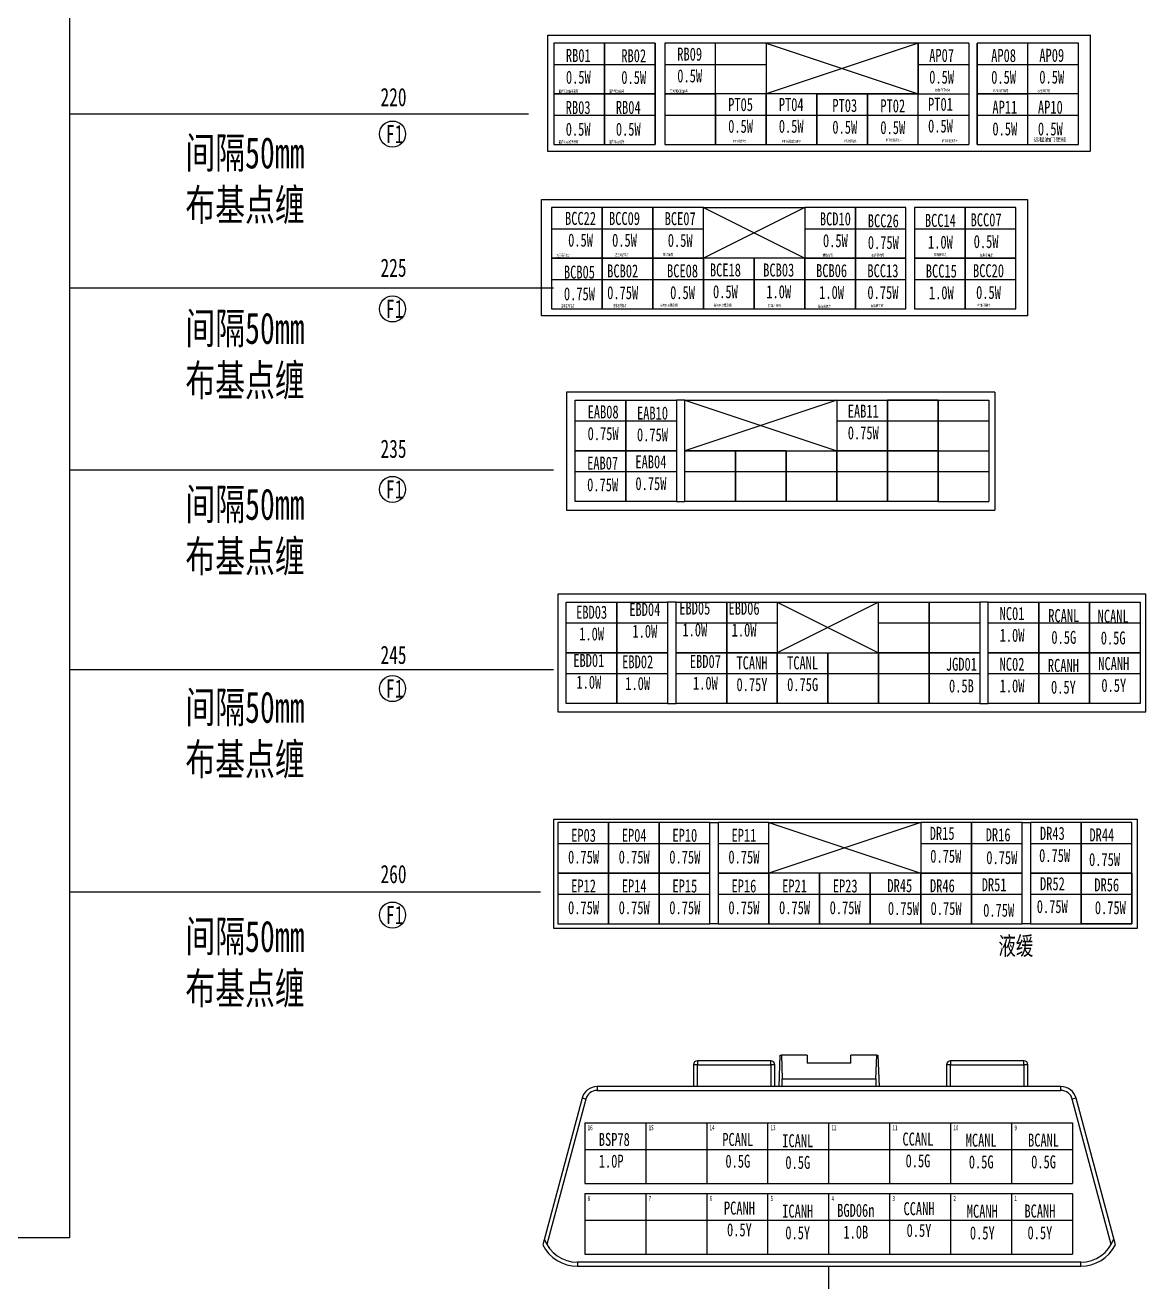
# Model space of a CAD drawing. Header units: millimetres. Extents: x 1543 to 5748, y 1576 to 2417.
# Drawn here: x 5019 to 5234.2, y 1990 to 2231.2 of the extents above; entities that cross this region are included whole.
import ezdxf

# ---------------------------------------------------------------- set-up
doc = ezdxf.new("R2010")
doc.units = ezdxf.units.MM
doc.layers.get('0').update_dxf_attribs({"lineweight": 25})
doc.layers.add('11文本层', color=255, linetype='Continuous')
for name, color, linetype, lineweight in [('1轮廓实线层', 7, 'Continuous', 50), ('_0', 7, 'Continuous', 25), ('图框层', 7, 'Continuous', 25), ('基本型', 7, 'Continuous', 18)]:
    doc.layers.add(name, color=color, linetype=linetype, lineweight=lineweight)
doc.styles.add('PC_TEXTSTYLE', font='ISOCP.SHX', dxfattribs={"width": 0.707, "bigfont": 'GBCBIG.SHX'})
doc.styles.get("Standard").update_dxf_attribs({"font": ''})
doc.styles.add('仿宋3.5', font='simfang.ttf', dxfattribs={"height": 3.5})
doc.styles.add('仿宋体', font='', dxfattribs={"width": 0.7, "height": 3.5})
doc.styles.add('仿宋体GB2312', font='', dxfattribs={"width": 0.7})
doc.styles.add('宋体', font='')
doc.styles.add('标准', font='fangsong.ttf', dxfattribs={"width": 0.7, "height": 3.5})
doc.styles.get('Standard').set_extended_font_data('SimSun')
doc.styles.get('仿宋体').set_extended_font_data('SimSun')
doc.styles.get('仿宋体GB2312').set_extended_font_data('SimSun')
doc.styles.get('宋体').set_extended_font_data('宋体')

msp = doc.modelspace()

# ---------------------------------------------------------------- linework, layer by layer
for p, q in [((5163.76, 2027.5), (5163.96, 2033.5)), ((5163.96, 2033.5), (5164.21, 2033.5)), ((5164.21, 2033.5), (5164.36, 2029)), ((5169.16, 2033.5), (5164.21, 2033.5)), ((5169.16, 2033.5), (5169.16, 2032)), ((5177.56, 2032), (5177.56, 2033.5)), ((5182.51, 2033.5), (5177.56, 2033.5)), ((5182.36, 2029), (5182.51, 2033.5)), ((5182.51, 2033.5), (5182.75, 2033.5)), ((5182.75, 2033.5), (5182.96, 2027.5)), ((5147.33, 2031.7), (5147.33, 2027.5)), ((5148.08, 2031.7), (5147.33, 2031.7)), ((5162.18, 2032.45), (5148.08, 2032.45)), ((5148.08, 2032.45), (5148.08, 2031.7)), ((5148.08, 2031.7), (5162.18, 2031.7)), ((5148.08, 2027.5), (5148.08, 2031.7)), ((5162.18, 2031.7), (5162.18, 2032.45)), ((5162.93, 2031.7), (5162.18, 2031.7)), ((5162.18, 2031.7), (5162.18, 2027.5)), ((5162.93, 2027.5), (5162.93, 2031.7)), ((5177.56, 2032), (5169.16, 2032)), ((5195.93, 2031.7), (5195.93, 2027.5)), ((5196.68, 2031.7), (5195.93, 2031.7)), ((5210.78, 2032.45), (5196.68, 2032.45)), ((5196.68, 2032.45), (5196.68, 2031.7)), ((5196.68, 2031.7), (5210.78, 2031.7)), ((5196.68, 2027.5), (5196.68, 2031.7)), ((5210.78, 2031.7), (5210.78, 2032.45)), ((5211.53, 2031.7), (5210.78, 2031.7)), ((5210.78, 2031.7), (5210.78, 2027.5)), ((5211.53, 2027.5), (5211.53, 2031.7)), ((5164.36, 2027.5), (5164.36, 2029)), ((5164.36, 2029), (5182.36, 2029)), ((5182.36, 2029), (5182.36, 2027.5)), ((5217.88, 2027.5), (5128.84, 2027.5)), ((5128.84, 2027.5), (5128.84, 2026.75)), ((5128.84, 2026.75), (5217.88, 2026.75)), ((5158.13, 2027.5), (5152.13, 2027.5)), ((5206.73, 2027.5), (5200.73, 2027.5)), ((5217.88, 2026.75), (5217.88, 2027.5)), ((5125.94, 2025.28), (5118.39, 1997.1)), ((5126.67, 2025.08), (5119.19, 1997.19)), ((5126.67, 2025.08), (5125.94, 2025.28)), ((5220.77, 2025.28), (5220.05, 2025.08)), ((5227.52, 1997.19), (5220.05, 2025.08)), ((5228.32, 1997.1), (5220.77, 2025.28)), ((5126.46, 2020.57), (5138.17, 2020.57)), ((5126.46, 2020.57), (5126.46, 2008.91)), ((5138.17, 2020.57), (5138.17, 2008.91)), ((5138.17, 2020.57), (5149.87, 2020.57)), ((5138.17, 2020.57), (5138.17, 2008.91)), ((5149.87, 2020.57), (5149.87, 2008.91)), ((5149.87, 2020.57), (5161.57, 2020.57)), ((5149.87, 2020.57), (5149.87, 2008.91)), ((5161.57, 2020.57), (5161.57, 2008.91)), ((5161.57, 2020.57), (5173.27, 2020.57)), ((5161.57, 2020.57), (5161.57, 2008.91)), ((5173.27, 2020.57), (5173.27, 2008.91)), ((5173.27, 2020.57), (5184.98, 2020.57)), ((5173.27, 2020.57), (5173.27, 2008.91)), ((5184.98, 2020.57), (5184.98, 2008.91)), ((5184.98, 2020.57), (5196.68, 2020.57)), ((5184.98, 2020.57), (5184.98, 2008.91)), ((5196.68, 2020.57), (5196.68, 2008.91)), ((5196.68, 2020.57), (5208.38, 2020.57)), ((5196.68, 2020.57), (5196.68, 2008.91)), ((5208.38, 2020.57), (5208.38, 2008.91)), ((5208.38, 2020.57), (5220.08, 2020.57)), ((5208.38, 2020.57), (5208.38, 2008.91)), ((5220.08, 2020.57), (5220.08, 2008.91)), ((5126.46, 2015.41), (5138.16, 2015.41)), ((5138.17, 2015.41), (5149.87, 2015.41)), ((5149.87, 2015.41), (5161.57, 2015.41)), ((5161.57, 2015.41), (5173.27, 2015.41)), ((5173.27, 2015.41), (5184.97, 2015.41)), ((5184.98, 2015.41), (5196.68, 2015.41)), ((5196.68, 2015.41), (5208.38, 2015.41)), ((5208.38, 2015.41), (5220.08, 2015.41)), ((5126.46, 2006.99), (5138.17, 2006.99)), ((5126.46, 2006.99), (5126.46, 1995.33)), ((5126.47, 2008.91), (5138.17, 2008.91)), ((5138.17, 2008.91), (5149.87, 2008.91)), ((5138.17, 2006.99), (5138.17, 1995.34)), ((5138.17, 2006.99), (5149.87, 2006.99)), ((5138.17, 2006.99), (5138.17, 1995.33)), ((5149.87, 2008.91), (5161.57, 2008.91)), ((5149.87, 2006.99), (5149.87, 1995.34)), ((5149.87, 2006.99), (5161.57, 2006.99)), ((5149.87, 2006.99), (5149.87, 1995.33)), ((5161.57, 2008.91), (5173.27, 2008.91)), ((5161.57, 2006.99), (5161.57, 1995.34)), ((5161.57, 2006.99), (5173.27, 2006.99)), ((5161.57, 2006.99), (5161.57, 1995.33)), ((5173.27, 2006.99), (5173.27, 1995.34)), ((5173.27, 2006.99), (5184.98, 2006.99)), ((5173.27, 2006.99), (5173.27, 1995.33)), ((5173.28, 2008.91), (5184.98, 2008.91)), ((5184.98, 2008.91), (5196.68, 2008.91)), ((5184.98, 2006.99), (5184.98, 1995.34)), ((5184.98, 2006.99), (5196.68, 2006.99)), ((5184.98, 2006.99), (5184.98, 1995.33)), ((5196.68, 2008.91), (5208.38, 2008.91)), ((5196.68, 2006.99), (5196.68, 1995.34)), ((5196.68, 2006.99), (5208.38, 2006.99)), ((5196.68, 2006.99), (5196.68, 1995.33)), ((5208.38, 2008.91), (5220.08, 2008.91)), ((5208.38, 2006.99), (5208.38, 1995.34)), ((5208.38, 2006.99), (5220.08, 2006.99)), ((5208.38, 2006.99), (5208.38, 1995.33)), ((5220.08, 2006.99), (5220.08, 1995.34)), ((5126.46, 2001.84), (5138.16, 2001.84)), ((5138.17, 2001.84), (5149.87, 2001.84)), ((5149.87, 2001.84), (5161.57, 2001.84)), ((5161.57, 2001.84), (5173.27, 2001.84)), ((5173.27, 2001.84), (5184.97, 2001.84)), ((5184.98, 2001.84), (5196.68, 2001.84)), ((5196.68, 2001.84), (5208.38, 2001.84)), ((5208.38, 2001.84), (5220.08, 2001.84)), ((5126.47, 1995.34), (5138.17, 1995.34)), ((5138.17, 1995.34), (5149.87, 1995.34)), ((5149.87, 1995.34), (5161.57, 1995.34)), ((5161.57, 1995.34), (5173.27, 1995.34)), ((5173.28, 1995.34), (5184.98, 1995.34)), ((5184.98, 1995.34), (5196.68, 1995.34)), ((5196.68, 1995.34), (5208.38, 1995.34)), ((5208.38, 1995.34), (5220.08, 1995.34)), ((5221.66, 1993.78), (5125.06, 1993.78)), ((5125.06, 1993.78), (5125.06, 1993.03)), ((5125.06, 1993.03), (5221.66, 1993.03)), ((5221.66, 1993.03), (5221.66, 1993.78))]:
    msp.add_line(p, q)
for centre, radius, start, end in [((5148.08, 2031.7), 0.75, 90, 180), ((5162.18, 2031.7), 0.75, 0, 90), ((5196.68, 2031.7), 0.75, 90, 180), ((5210.78, 2031.7), 0.75, 0, 90), ((5128.84, 2024.5), 3, 90, 165), ((5128.84, 2024.5), 2.25, 90, 165), ((5217.88, 2024.5), 3, 15, 90), ((5217.88, 2024.5), 2.25, 15, 90), ((5125.06, 2000.53), 7.5, 207.2526, 270), ((5125.06, 2000.53), 6.75, 199.6712, 270), ((5221.66, 2000.53), 6.75, 270, 340.3288), ((5221.66, 2000.53), 7.5, 270, 332.7474)]:
    msp.add_arc(centre, radius, start, end)
at = {"layer": '1轮廓实线层', "lineweight": -3}
for p, q in [((5027.59, 2384.69), (5027.59, 2064.9)), ((5161.31, 2227.72), (5190.47, 2218)), ((5190.47, 2227.72), (5161.31, 2218)), ((5200.19, 2227.72), (5200.19, 2208.28)), ((5205.21, 2160.77), (5205.21, 2138.15)), ((5194.29, 2149.52), (5204.01, 2149.52)), ((5194.29, 2139.8), (5204.01, 2139.8)), ((5027.59, 2064.9), (5027.59, 1998.46)), ((5027.59, 1998.46), (4715.31, 1998.46)), ((5173.27, 1993.03), (5173.27, 1944.17))]:
    msp.add_line(p, q, dxfattribs=at)
at = {"layer": '1轮廓实线层', "color": 0, "lineweight": -3}
msp.add_line((5141.87, 2227.72), (5141.87, 2208.28), dxfattribs=at)
at = {"layer": '1轮廓实线层', "lineweight": -2}
for p, q in [((5027.59, 2214.2), (5115.64, 2214.2)), ((5027.59, 2180.78), (5120.45, 2180.78)), ((5027.59, 2145.89), (5120.45, 2145.89)), ((5027.59, 2107.54), (5120.45, 2107.54)), ((5027.59, 2064.9), (5117.99, 2064.9))]:
    msp.add_line(p, q, dxfattribs=at)
at = {"layer": '1轮廓实线层', "color": 3, "lineweight": -2}
msp.add_lwpolyline([(5153.71, 2110.76), (5173.15, 2110.76), (5173.15, 2101.04), (5153.71, 2101.04)], close=True, dxfattribs=at)
at = {"layer": '_0', "color": 1}
for centre in [(5089.57, 2210.3), (5089.57, 2176.74), (5089.57, 2142.11), (5089.57, 2103.87), (5089.57, 2060.42)]:
    msp.add_circle(centre, 2.5, dxfattribs=at)
at = {"layer": '基本型', "linetype": 'ByBlock', "lineweight": -3}
for p, q in [((5119.37, 2229.25), (5223.58, 2229.25)), ((5119.37, 2206.96), (5119.37, 2229.25)), ((5223.51, 2229.25), (5223.51, 2206.96)), ((5130.24, 2227.72), (5120.52, 2227.72)), ((5120.52, 2227.72), (5120.52, 2218)), ((5130.24, 2218), (5130.24, 2227.72)), ((5139.96, 2227.72), (5130.24, 2227.72)), ((5130.24, 2227.72), (5130.24, 2218)), ((5139.96, 2227.72), (5139.96, 2208.28)), ((5139.96, 2227.72), (5139.96, 2218)), ((5139.96, 2218), (5139.96, 2227.72)), ((5151.59, 2227.72), (5141.87, 2227.72)), ((5151.59, 2218), (5151.59, 2227.72)), ((5161.31, 2227.72), (5151.59, 2227.72)), ((5190.47, 2227.72), (5161.31, 2227.72)), ((5161.31, 2227.72), (5161.31, 2218)), ((5200.19, 2227.72), (5190.47, 2227.72)), ((5190.47, 2227.72), (5190.47, 2218)), ((5190.47, 2218), (5190.47, 2227.72)), ((5211.53, 2227.72), (5201.81, 2227.72)), ((5201.81, 2227.72), (5201.81, 2218)), ((5201.81, 2218), (5201.81, 2227.72)), ((5221.25, 2227.72), (5211.53, 2227.72)), ((5211.53, 2218), (5211.53, 2227.72)), ((5221.25, 2218), (5221.25, 2227.72)), ((5120.52, 2223.67), (5130.24, 2223.67)), ((5130.24, 2223.67), (5139.96, 2223.67)), ((5139.96, 2218), (5139.96, 2223.67)), ((5141.87, 2223.67), (5151.59, 2223.67)), ((5151.59, 2223.67), (5161.31, 2223.67)), ((5190.47, 2223.67), (5200.19, 2223.67)), ((5201.81, 2223.67), (5211.53, 2223.67)), ((5211.53, 2223.67), (5221.25, 2223.67)), ((5130.24, 2218), (5120.52, 2218)), ((5120.52, 2218), (5120.52, 2208.28)), ((5120.52, 2218), (5130.24, 2218)), ((5130.24, 2208.28), (5130.24, 2218)), ((5139.96, 2218), (5130.24, 2218)), ((5130.24, 2218), (5130.24, 2208.28)), ((5130.24, 2218), (5139.96, 2218)), ((5139.96, 2218), (5139.96, 2208.28)), ((5139.96, 2208.28), (5139.96, 2218)), ((5151.59, 2218), (5141.87, 2218)), ((5141.87, 2218), (5151.59, 2218)), ((5161.31, 2218), (5151.59, 2218)), ((5151.59, 2218), (5151.59, 2208.28)), ((5151.59, 2208.28), (5151.59, 2218)), ((5161.31, 2208.28), (5161.31, 2218)), ((5171.03, 2218), (5161.31, 2218)), ((5161.31, 2218), (5161.31, 2208.28)), ((5180.75, 2218), (5171.03, 2218)), ((5171.03, 2218), (5171.03, 2208.28)), ((5171.03, 2218), (5180.75, 2218)), ((5171.03, 2208.28), (5171.03, 2218)), ((5190.47, 2218), (5180.75, 2218)), ((5180.75, 2218), (5180.75, 2208.28)), ((5180.75, 2218), (5190.47, 2218)), ((5180.75, 2208.28), (5180.75, 2218)), ((5190.47, 2218), (5200.19, 2218)), ((5190.47, 2208.28), (5190.47, 2218)), ((5201.81, 2218), (5211.53, 2218)), ((5211.53, 2218), (5201.81, 2218)), ((5201.81, 2218), (5201.81, 2208.28)), ((5201.81, 2208.28), (5201.81, 2218)), ((5211.53, 2208.28), (5211.53, 2218)), ((5221.25, 2218), (5211.53, 2218)), ((5221.25, 2208.28), (5221.25, 2218)), ((5120.52, 2213.95), (5130.24, 2213.95)), ((5130.24, 2213.95), (5139.96, 2213.95)), ((5141.87, 2213.95), (5151.59, 2213.95)), ((5151.59, 2213.95), (5161.31, 2213.95)), ((5161.31, 2208.28), (5161.31, 2213.95)), ((5161.31, 2213.95), (5171.03, 2213.95)), ((5171.03, 2213.95), (5180.75, 2213.95)), ((5180.75, 2213.95), (5190.47, 2213.95)), ((5180.75, 2208.28), (5180.75, 2213.95)), ((5190.47, 2213.95), (5200.19, 2213.95)), ((5201.81, 2213.95), (5211.53, 2213.95)), ((5201.81, 2208.28), (5201.81, 2213.95)), ((5211.53, 2213.95), (5221.25, 2213.95)), ((5223.44, 2206.96), (5119.37, 2206.96)), ((5120.52, 2208.28), (5130.24, 2208.28)), ((5130.24, 2208.28), (5139.96, 2208.28)), ((5141.87, 2208.28), (5151.59, 2208.28)), ((5151.59, 2208.28), (5161.31, 2208.28)), ((5161.31, 2208.28), (5171.03, 2208.28)), ((5171.03, 2208.28), (5180.75, 2208.28)), ((5180.75, 2208.28), (5190.47, 2208.28)), ((5190.47, 2208.28), (5200.19, 2208.28)), ((5201.81, 2208.28), (5211.53, 2208.28)), ((5211.53, 2208.28), (5221.25, 2208.28)), ((5118.16, 2197.71), (5211.44, 2197.71)), ((5118.16, 2175.42), (5118.16, 2197.71)), ((5211.44, 2197.71), (5211.44, 2175.42)), ((5129.81, 2196.18), (5120.09, 2196.18)), ((5120.09, 2196.18), (5120.09, 2186.46)), ((5139.53, 2196.18), (5129.81, 2196.18)), ((5129.81, 2196.18), (5129.81, 2186.46)), ((5129.81, 2186.46), (5129.81, 2196.18)), ((5139.53, 2196.18), (5139.53, 2176.74)), ((5139.53, 2186.46), (5139.53, 2196.18)), ((5149.25, 2196.18), (5139.53, 2196.18)), ((5139.53, 2196.18), (5139.53, 2186.46)), ((5149.25, 2196.18), (5168.69, 2196.18)), ((5168.69, 2196.18), (5149.25, 2186.46)), ((5149.25, 2196.18), (5168.69, 2186.46)), ((5149.25, 2186.46), (5149.25, 2196.18)), ((5178.41, 2196.18), (5168.69, 2196.18)), ((5168.69, 2196.18), (5168.69, 2186.46)), ((5188.13, 2196.18), (5178.41, 2196.18)), ((5178.41, 2196.18), (5178.41, 2186.46)), ((5178.41, 2186.46), (5178.41, 2196.18)), ((5188.13, 2186.46), (5188.13, 2196.18)), ((5199.47, 2196.18), (5189.75, 2196.18)), ((5189.75, 2196.18), (5189.75, 2186.46)), ((5209.19, 2196.18), (5199.47, 2196.18)), ((5199.47, 2196.18), (5199.47, 2186.46)), ((5199.47, 2186.46), (5199.47, 2196.18)), ((5209.19, 2186.46), (5209.19, 2196.18)), ((5120.09, 2192.13), (5129.81, 2192.13)), ((5129.81, 2192.13), (5139.53, 2192.13)), ((5139.53, 2192.13), (5149.25, 2192.13)), ((5139.53, 2186.46), (5139.53, 2192.13)), ((5168.69, 2192.13), (5178.41, 2192.13)), ((5178.41, 2192.13), (5188.13, 2192.13)), ((5189.75, 2192.13), (5199.47, 2192.13)), ((5199.47, 2192.13), (5209.19, 2192.13)), ((5199.47, 2186.46), (5199.47, 2192.13)), ((5129.81, 2186.46), (5120.09, 2186.46)), ((5120.09, 2186.46), (5120.09, 2176.74)), ((5120.09, 2186.46), (5129.81, 2186.46)), ((5129.81, 2186.46), (5139.53, 2186.46)), ((5139.53, 2186.46), (5129.81, 2186.46)), ((5129.81, 2186.46), (5129.81, 2176.74)), ((5129.81, 2176.74), (5129.81, 2186.46)), ((5139.53, 2176.74), (5139.53, 2186.46)), ((5139.53, 2186.46), (5149.25, 2186.46)), ((5149.25, 2186.46), (5139.53, 2186.46)), ((5139.53, 2186.46), (5139.53, 2176.74)), ((5158.97, 2186.46), (5149.25, 2186.46)), ((5149.25, 2186.46), (5149.25, 2176.74)), ((5149.25, 2176.74), (5149.25, 2186.46)), ((5158.97, 2176.74), (5158.97, 2186.46)), ((5168.69, 2186.46), (5158.97, 2186.46)), ((5158.97, 2186.46), (5158.97, 2176.74)), ((5168.69, 2186.46), (5178.41, 2186.46)), ((5178.41, 2186.46), (5168.69, 2186.46)), ((5168.69, 2186.46), (5168.69, 2176.74)), ((5168.69, 2176.74), (5168.69, 2186.46)), ((5178.41, 2186.46), (5188.13, 2186.46)), ((5188.13, 2186.46), (5178.41, 2186.46)), ((5178.41, 2186.46), (5178.41, 2176.74)), ((5178.41, 2176.74), (5178.41, 2186.46)), ((5188.13, 2176.74), (5188.13, 2186.46)), ((5189.75, 2186.46), (5199.47, 2186.46)), ((5199.47, 2186.46), (5189.75, 2186.46)), ((5189.75, 2186.46), (5189.75, 2176.74)), ((5199.47, 2186.46), (5209.19, 2186.46)), ((5209.19, 2186.46), (5199.47, 2186.46)), ((5199.47, 2186.46), (5199.47, 2176.74)), ((5199.47, 2176.74), (5199.47, 2186.46)), ((5209.19, 2176.74), (5209.19, 2186.46)), ((5120.09, 2182.41), (5129.81, 2182.41)), ((5129.81, 2182.41), (5139.53, 2182.41)), ((5139.53, 2182.41), (5149.25, 2182.41)), ((5149.25, 2182.41), (5158.97, 2182.41)), ((5158.97, 2176.74), (5158.97, 2182.41)), ((5158.97, 2182.41), (5168.69, 2182.41)), ((5168.69, 2182.41), (5178.41, 2182.41)), ((5178.41, 2176.74), (5178.41, 2182.41)), ((5178.41, 2182.41), (5188.13, 2182.41)), ((5189.75, 2182.41), (5199.47, 2182.41)), ((5199.47, 2182.41), (5209.19, 2182.41)), ((5199.47, 2176.74), (5199.47, 2182.41)), ((5120.09, 2176.74), (5129.81, 2176.74)), ((5129.81, 2176.74), (5139.53, 2176.74)), ((5139.53, 2176.74), (5149.25, 2176.74)), ((5149.25, 2176.74), (5158.97, 2176.74)), ((5158.97, 2176.74), (5168.69, 2176.74)), ((5168.69, 2176.74), (5178.41, 2176.74)), ((5178.41, 2176.74), (5188.13, 2176.74)), ((5189.75, 2176.74), (5199.47, 2176.74)), ((5199.47, 2176.74), (5209.19, 2176.74)), ((5211.44, 2175.42), (5118.16, 2175.42)), ((5205.21, 2160.77), (5122.98, 2160.77)), ((5122.98, 2160.77), (5122.98, 2138.15)), ((5124.63, 2149.52), (5124.63, 2159.24)), ((5124.63, 2159.24), (5134.35, 2159.24)), ((5134.35, 2149.52), (5134.35, 2159.24)), ((5134.35, 2159.24), (5144.07, 2159.24)), ((5134.35, 2159.24), (5134.35, 2149.52)), ((5145.69, 2159.24), (5144.07, 2159.24)), ((5144.07, 2159.24), (5144.07, 2139.8)), ((5144.07, 2159.24), (5144.07, 2149.52)), ((5174.85, 2159.24), (5145.69, 2149.52)), ((5145.69, 2159.24), (5174.85, 2149.52)), ((5145.69, 2149.52), (5145.69, 2159.24)), ((5145.69, 2159.24), (5155.41, 2159.24)), ((5155.41, 2159.24), (5174.85, 2159.24)), ((5174.85, 2159.24), (5174.85, 2149.52)), ((5174.85, 2159.24), (5184.57, 2159.24)), ((5184.57, 2159.24), (5184.57, 2149.52)), ((5194.29, 2159.24), (5184.57, 2159.24)), ((5184.57, 2149.52), (5184.57, 2159.24)), ((5184.57, 2159.24), (5194.29, 2159.24)), ((5194.29, 2149.52), (5194.29, 2159.24)), ((5194.29, 2159.24), (5194.29, 2149.52)), ((5194.29, 2159.24), (5204.01, 2159.24)), ((5204.01, 2159.24), (5204.01, 2149.52)), ((5134.35, 2155.19), (5124.63, 2155.19)), ((5144.07, 2155.19), (5134.35, 2155.19)), ((5184.57, 2155.19), (5174.85, 2155.19)), ((5194.29, 2155.19), (5184.57, 2155.19)), ((5204.01, 2155.19), (5194.29, 2155.19)), ((5134.35, 2149.52), (5124.63, 2149.52)), ((5124.63, 2139.8), (5124.63, 2149.52)), ((5124.63, 2149.52), (5134.35, 2149.52)), ((5144.07, 2149.52), (5134.35, 2149.52)), ((5134.35, 2139.8), (5134.35, 2149.52)), ((5134.35, 2149.52), (5144.07, 2149.52)), ((5134.35, 2149.52), (5134.35, 2139.8)), ((5144.07, 2149.52), (5144.07, 2139.8)), ((5155.41, 2149.52), (5145.69, 2149.52)), ((5145.69, 2139.8), (5145.69, 2149.52)), ((5145.69, 2149.52), (5155.41, 2149.52)), ((5165.13, 2149.52), (5155.41, 2149.52)), ((5155.41, 2139.8), (5155.41, 2149.52)), ((5155.41, 2149.52), (5165.13, 2149.52)), ((5155.41, 2149.52), (5155.41, 2139.8)), ((5165.13, 2139.8), (5165.13, 2149.52)), ((5165.13, 2149.52), (5174.85, 2149.52)), ((5165.13, 2149.52), (5165.13, 2139.8)), ((5174.85, 2149.52), (5174.85, 2139.8)), ((5174.85, 2139.8), (5174.85, 2149.52)), ((5174.85, 2149.52), (5184.57, 2149.52)), ((5184.57, 2149.52), (5174.85, 2149.52)), ((5184.57, 2149.52), (5184.57, 2139.8)), ((5194.29, 2149.52), (5184.57, 2149.52)), ((5184.57, 2139.8), (5184.57, 2149.52)), ((5184.57, 2149.52), (5194.29, 2149.52)), ((5194.29, 2149.52), (5184.57, 2149.52)), ((5194.29, 2139.8), (5194.29, 2149.52)), ((5194.29, 2149.52), (5194.29, 2139.8)), ((5194.29, 2149.52), (5204.01, 2149.52)), ((5204.01, 2149.52), (5204.01, 2139.8)), ((5134.35, 2145.47), (5124.63, 2145.47)), ((5144.07, 2145.47), (5134.35, 2145.47)), ((5155.41, 2145.47), (5145.69, 2145.47)), ((5165.13, 2145.47), (5155.41, 2145.47)), ((5174.85, 2145.47), (5165.13, 2145.47)), ((5184.57, 2145.47), (5174.85, 2145.47)), ((5194.29, 2145.47), (5184.57, 2145.47)), ((5204.01, 2145.47), (5194.29, 2145.47)), ((5134.35, 2139.8), (5124.63, 2139.8)), ((5144.07, 2139.8), (5134.35, 2139.8)), ((5144.07, 2139.8), (5145.69, 2139.8)), ((5155.41, 2139.8), (5145.69, 2139.8)), ((5165.13, 2139.8), (5155.41, 2139.8)), ((5174.85, 2139.8), (5165.13, 2139.8)), ((5184.57, 2139.8), (5174.85, 2139.8)), ((5194.29, 2139.8), (5184.57, 2139.8)), ((5122.98, 2138.15), (5205.21, 2138.15))]:
    msp.add_line(p, q, dxfattribs=at)
at = {"layer": '基本型', "color": 0, "linetype": 'ByBlock', "lineweight": -3}
for p, q in [((5234.17, 2122.02), (5121.27, 2122.02)), ((5121.27, 2122.02), (5121.27, 2099.4)), ((5122.93, 2110.76), (5122.93, 2120.48)), ((5122.93, 2120.48), (5132.65, 2120.48)), ((5132.65, 2110.76), (5132.65, 2120.48)), ((5132.65, 2120.48), (5142.37, 2120.48)), ((5132.65, 2120.48), (5132.65, 2110.76)), ((5143.99, 2120.48), (5142.37, 2120.48)), ((5142.37, 2120.48), (5142.37, 2101.04)), ((5142.37, 2120.48), (5142.37, 2110.76)), ((5143.99, 2110.76), (5143.99, 2120.48)), ((5143.99, 2120.48), (5153.71, 2120.48)), ((5153.71, 2110.76), (5153.71, 2120.48)), ((5153.71, 2120.48), (5163.43, 2120.48)), ((5153.71, 2120.48), (5153.71, 2110.76)), ((5163.43, 2120.48), (5182.87, 2120.48)), ((5182.87, 2120.48), (5163.43, 2110.76)), ((5163.43, 2120.48), (5182.87, 2110.76)), ((5163.43, 2120.48), (5163.43, 2110.76)), ((5182.87, 2110.76), (5182.87, 2120.48)), ((5182.87, 2120.48), (5192.59, 2120.48)), ((5192.59, 2110.76), (5192.59, 2120.48)), ((5192.59, 2120.48), (5202.31, 2120.48)), ((5192.59, 2120.48), (5192.59, 2110.76)), ((5203.93, 2120.48), (5202.31, 2120.48)), ((5202.31, 2120.48), (5202.31, 2101.04)), ((5202.31, 2120.48), (5202.31, 2110.76)), ((5203.93, 2110.76), (5203.93, 2120.48)), ((5203.93, 2120.48), (5213.65, 2120.48)), ((5213.65, 2110.76), (5213.65, 2120.48)), ((5213.65, 2120.48), (5223.37, 2120.48)), ((5213.65, 2120.48), (5213.65, 2110.76)), ((5223.37, 2110.76), (5223.37, 2120.48)), ((5223.37, 2120.48), (5233.09, 2120.48)), ((5223.37, 2120.48), (5223.37, 2110.76)), ((5233.09, 2120.48), (5233.09, 2110.76)), ((5234.17, 2099.4), (5234.17, 2122.02)), ((5132.65, 2116.43), (5122.93, 2116.43)), ((5142.37, 2116.43), (5132.65, 2116.43)), ((5153.71, 2116.43), (5143.99, 2116.43)), ((5163.43, 2116.43), (5153.71, 2116.43)), ((5192.59, 2116.43), (5182.87, 2116.43)), ((5202.31, 2116.43), (5192.59, 2116.43)), ((5213.65, 2116.43), (5203.93, 2116.43)), ((5223.37, 2116.43), (5213.65, 2116.43)), ((5233.09, 2116.43), (5223.37, 2116.43)), ((5132.65, 2110.76), (5122.93, 2110.76)), ((5122.93, 2101.04), (5122.93, 2110.76)), ((5122.93, 2110.76), (5132.65, 2110.76)), ((5142.37, 2110.76), (5132.65, 2110.76)), ((5132.65, 2101.04), (5132.65, 2110.76)), ((5132.65, 2110.76), (5142.37, 2110.76)), ((5132.65, 2110.76), (5132.65, 2101.04)), ((5142.37, 2110.76), (5142.37, 2101.04)), ((5153.71, 2110.76), (5143.99, 2110.76)), ((5143.99, 2101.04), (5143.99, 2110.76)), ((5143.99, 2110.76), (5153.71, 2110.76)), ((5163.43, 2110.76), (5153.71, 2110.76)), ((5153.71, 2101.04), (5153.71, 2110.76)), ((5153.71, 2110.76), (5163.43, 2110.76)), ((5153.71, 2110.76), (5153.71, 2101.04)), ((5163.43, 2101.04), (5163.43, 2110.76)), ((5163.43, 2110.76), (5173.15, 2110.76)), ((5163.43, 2110.76), (5163.43, 2101.04)), ((5173.15, 2110.76), (5173.15, 2101.04)), ((5173.15, 2101.04), (5173.15, 2110.76)), ((5173.15, 2110.76), (5182.87, 2110.76)), ((5182.87, 2110.76), (5182.87, 2101.04)), ((5192.59, 2110.76), (5182.87, 2110.76)), ((5182.87, 2101.04), (5182.87, 2110.76)), ((5182.87, 2110.76), (5192.59, 2110.76)), ((5202.31, 2110.76), (5192.59, 2110.76)), ((5192.59, 2101.04), (5192.59, 2110.76)), ((5192.59, 2110.76), (5202.31, 2110.76)), ((5192.59, 2110.76), (5192.59, 2101.04)), ((5202.31, 2110.76), (5202.31, 2101.04)), ((5213.65, 2110.76), (5203.93, 2110.76)), ((5203.93, 2101.04), (5203.93, 2110.76)), ((5203.93, 2110.76), (5213.65, 2110.76)), ((5223.37, 2110.76), (5213.65, 2110.76)), ((5213.65, 2101.04), (5213.65, 2110.76)), ((5213.65, 2110.76), (5223.37, 2110.76)), ((5213.65, 2110.76), (5213.65, 2101.04)), ((5233.09, 2110.76), (5223.37, 2110.76)), ((5223.37, 2101.04), (5223.37, 2110.76)), ((5223.37, 2110.76), (5233.09, 2110.76)), ((5223.37, 2110.76), (5223.37, 2101.04)), ((5233.09, 2110.76), (5233.09, 2101.04)), ((5132.65, 2106.71), (5122.93, 2106.71)), ((5142.37, 2106.71), (5132.65, 2106.71)), ((5153.71, 2106.71), (5143.99, 2106.71)), ((5163.43, 2106.71), (5153.71, 2106.71)), ((5173.15, 2106.71), (5163.43, 2106.71)), ((5182.87, 2106.71), (5173.15, 2106.71)), ((5192.59, 2106.71), (5182.87, 2106.71)), ((5202.31, 2106.71), (5192.59, 2106.71)), ((5213.65, 2106.71), (5203.93, 2106.71)), ((5223.37, 2106.71), (5213.65, 2106.71)), ((5233.09, 2106.71), (5223.37, 2106.71)), ((5132.65, 2101.04), (5122.93, 2101.04)), ((5142.37, 2101.04), (5132.65, 2101.04)), ((5142.37, 2101.04), (5143.99, 2101.04)), ((5153.71, 2101.04), (5143.99, 2101.04)), ((5163.43, 2101.04), (5153.71, 2101.04)), ((5173.15, 2101.04), (5163.43, 2101.04)), ((5182.87, 2101.04), (5173.15, 2101.04)), ((5192.59, 2101.04), (5182.87, 2101.04)), ((5202.31, 2101.04), (5192.59, 2101.04)), ((5202.31, 2101.04), (5203.93, 2101.04)), ((5213.65, 2101.04), (5203.93, 2101.04)), ((5223.37, 2101.04), (5213.65, 2101.04)), ((5233.09, 2101.04), (5223.37, 2101.04)), ((5121.27, 2099.4), (5234.17, 2099.4))]:
    msp.add_line(p, q, dxfattribs=at)
at = {"layer": '基本型', "lineweight": -3}
for p, q in [((5120.52, 2078.81), (5232.53, 2078.81)), ((5120.52, 2057.86), (5120.52, 2078.81)), ((5131.02, 2078.17), (5121.3, 2078.17)), ((5121.3, 2078.17), (5121.3, 2068.45)), ((5140.74, 2078.17), (5131.02, 2078.17)), ((5131.02, 2078.17), (5131.02, 2068.45)), ((5131.02, 2068.45), (5131.02, 2078.17)), ((5140.74, 2068.45), (5140.74, 2078.17)), ((5150.46, 2078.17), (5140.74, 2078.17)), ((5140.74, 2078.17), (5140.74, 2068.45)), ((5150.46, 2078.17), (5152.08, 2078.17)), ((5150.46, 2068.45), (5150.46, 2078.17)), ((5161.8, 2078.17), (5152.08, 2078.17)), ((5152.08, 2078.17), (5152.08, 2068.45)), ((5152.08, 2078.17), (5152.08, 2058.73)), ((5190.96, 2078.17), (5161.8, 2068.45)), ((5161.8, 2078.17), (5190.96, 2068.45)), ((5161.8, 2078.17), (5190.96, 2078.17)), ((5161.8, 2068.45), (5161.8, 2078.17)), ((5200.68, 2078.17), (5190.96, 2078.17)), ((5190.96, 2078.17), (5190.96, 2068.45)), ((5210.4, 2078.17), (5200.68, 2078.17)), ((5200.68, 2078.17), (5200.68, 2068.45)), ((5200.68, 2068.45), (5200.68, 2078.17)), ((5210.4, 2068.45), (5210.4, 2078.17)), ((5210.4, 2078.17), (5212.02, 2078.17)), ((5212.02, 2078.17), (5212.02, 2058.73)), ((5221.74, 2078.17), (5212.02, 2078.17)), ((5212.02, 2078.17), (5212.02, 2068.45)), ((5231.46, 2078.17), (5221.74, 2078.17)), ((5221.74, 2078.17), (5221.74, 2068.45)), ((5221.74, 2068.45), (5221.74, 2078.17)), ((5231.46, 2068.45), (5231.46, 2078.17)), ((5232.53, 2078.81), (5232.53, 2057.86)), ((5121.3, 2074.12), (5131.02, 2074.12)), ((5131.02, 2074.12), (5140.74, 2074.12)), ((5140.74, 2074.12), (5150.46, 2074.12)), ((5140.74, 2068.45), (5140.74, 2074.12)), ((5150.46, 2068.45), (5150.46, 2074.12)), ((5152.08, 2074.12), (5161.8, 2074.12)), ((5190.96, 2074.12), (5200.68, 2074.12)), ((5200.68, 2074.12), (5210.4, 2074.12)), ((5210.4, 2068.45), (5210.4, 2074.12)), ((5212.02, 2074.12), (5221.74, 2074.12)), ((5221.74, 2074.12), (5231.46, 2074.12)), ((5131.02, 2068.45), (5121.3, 2068.45)), ((5121.3, 2068.45), (5121.3, 2058.73)), ((5121.3, 2068.45), (5131.02, 2068.45)), ((5140.74, 2068.45), (5131.02, 2068.45)), ((5131.02, 2068.45), (5131.02, 2058.73)), ((5131.02, 2068.45), (5140.74, 2068.45)), ((5131.02, 2058.73), (5131.02, 2068.45)), ((5140.74, 2058.73), (5140.74, 2068.45)), ((5150.46, 2068.45), (5140.74, 2068.45)), ((5140.74, 2068.45), (5140.74, 2058.73)), ((5140.74, 2068.45), (5150.46, 2068.45)), ((5150.46, 2058.73), (5150.46, 2068.45)), ((5161.8, 2068.45), (5152.08, 2068.45)), ((5152.08, 2068.45), (5152.08, 2058.73)), ((5152.08, 2068.45), (5161.8, 2068.45)), ((5161.8, 2058.73), (5161.8, 2068.45)), ((5171.52, 2068.45), (5161.8, 2068.45)), ((5161.8, 2068.45), (5161.8, 2058.73)), ((5181.24, 2068.45), (5171.52, 2068.45)), ((5171.52, 2068.45), (5171.52, 2058.73)), ((5171.52, 2058.73), (5171.52, 2068.45)), ((5181.24, 2058.73), (5181.24, 2068.45)), ((5190.96, 2068.45), (5181.24, 2068.45)), ((5181.24, 2068.45), (5181.24, 2058.73)), ((5190.96, 2058.73), (5190.96, 2068.45)), ((5200.68, 2068.45), (5190.96, 2068.45)), ((5190.96, 2068.45), (5190.96, 2058.73)), ((5190.96, 2068.45), (5200.68, 2068.45)), ((5210.4, 2068.45), (5200.68, 2068.45)), ((5200.68, 2068.45), (5200.68, 2058.73)), ((5200.68, 2068.45), (5210.4, 2068.45)), ((5200.68, 2058.73), (5200.68, 2068.45)), ((5210.4, 2058.73), (5210.4, 2068.45)), ((5221.74, 2068.45), (5212.02, 2068.45)), ((5212.02, 2068.45), (5212.02, 2058.73)), ((5212.02, 2068.45), (5221.74, 2068.45)), ((5231.46, 2068.45), (5221.74, 2068.45)), ((5221.74, 2068.45), (5221.74, 2058.73)), ((5221.74, 2068.45), (5231.46, 2068.45)), ((5221.74, 2058.73), (5221.74, 2068.45)), ((5221.74, 2058.73), (5221.74, 2068.45)), ((5221.74, 2068.45), (5231.46, 2068.45)), ((5231.46, 2058.73), (5231.46, 2068.45)), ((5231.46, 2068.45), (5231.46, 2058.73)), ((5121.3, 2064.4), (5131.02, 2064.4)), ((5131.02, 2064.4), (5140.74, 2064.4)), ((5140.74, 2064.4), (5150.46, 2064.4)), ((5152.08, 2064.4), (5161.8, 2064.4)), ((5161.8, 2064.4), (5171.52, 2064.4)), ((5171.52, 2064.4), (5181.24, 2064.4)), ((5181.24, 2064.4), (5190.96, 2064.4)), ((5190.96, 2064.4), (5200.68, 2064.4)), ((5200.68, 2064.4), (5210.4, 2064.4)), ((5212.02, 2064.4), (5221.74, 2064.4)), ((5221.74, 2064.4), (5231.46, 2064.4)), ((5232.53, 2057.86), (5120.52, 2057.86)), ((5121.3, 2058.73), (5131.02, 2058.73)), ((5131.02, 2058.73), (5140.74, 2058.73)), ((5140.74, 2058.73), (5150.46, 2058.73)), ((5152.08, 2058.73), (5150.46, 2058.73)), ((5152.08, 2058.73), (5161.8, 2058.73)), ((5161.8, 2058.73), (5171.52, 2058.73)), ((5171.52, 2058.73), (5181.24, 2058.73)), ((5181.24, 2058.73), (5190.96, 2058.73)), ((5190.96, 2058.73), (5200.68, 2058.73)), ((5200.68, 2058.73), (5210.4, 2058.73)), ((5212.02, 2058.73), (5210.4, 2058.73)), ((5212.02, 2058.73), (5221.74, 2058.73)), ((5221.74, 2058.73), (5231.46, 2058.73)), ((5231.46, 2058.73), (5221.74, 2058.73))]:
    msp.add_line(p, q, dxfattribs=at)

# ---------------------------------------------------------------- texts
at = {"style": '标准', "width": 0.7}
for s, p in [('DR15', (5192.69, 2074.85)), ('DR16', (5203.44, 2074.57)), ('DR43', (5213.84, 2074.85)), ('DR44', (5223.34, 2074.55)), ('0.75W', (5192.79, 2070.47)), ('0.75W', (5203.55, 2070.2)), ('0.75W', (5213.68, 2070.6)), ('0.75W', (5223.27, 2069.83)), ('DR45', (5184.56, 2064.81)), ('DR46', (5192.74, 2064.8)), ('DR51', (5202.67, 2064.99)), ('DR52', (5213.86, 2065.18)), ('DR56', (5224.28, 2064.96)), ('0.75W', (5184.66, 2060.44)), ('0.75W', (5192.85, 2060.43)), ('0.75W', (5202.94, 2060.1)), ('0.75W', (5213.23, 2060.8)), ('0.75W', (5224.38, 2060.59))]:
    msp.add_text(s, height=2.5, dxfattribs=at).set_placement(p)
at = {"width": 0.6}
for s, p in [('16', (5127.03, 2019.12)), ('15', (5138.73, 2019.12)), ('14', (5150.43, 2019.12)), ('13', (5162.14, 2019.12)), ('12', (5173.84, 2019.12)), ('11', (5185.54, 2019.12)), ('10', (5197.24, 2019.12)), ('9', (5208.95, 2019.12)), ('8', (5127.03, 2005.54)), ('7', (5138.73, 2005.54)), ('6', (5150.43, 2005.54)), ('5', (5162.14, 2005.54)), ('4', (5173.84, 2005.54)), ('3', (5185.54, 2005.54)), ('2', (5197.24, 2005.54)), ('1', (5208.95, 2005.54))]:
    msp.add_text(s, height=0.975, dxfattribs=at).set_placement(p)
at = {"color": 1, "char_height": 2.5, "attachment_point": 1, "style": '标准'}
for s, insert, width in [('\\pxqc;RB01\\P0.5W', (5122.13, 2226.63), 6.2163), ('\\pxqc;RB02\\P0.5W', (5132.76, 2226.59), 6.2163), ('\\pxqc;RB09\\P0.5W', (5143.5, 2226.89), 6.2163), ('\\pxqc;RB03\\P0.5W', (5122.09, 2216.65), 6.2163), ('\\pxqc;RB04\\P0.5W', (5131.71, 2216.66), 6.2163), ('\\pxqc;EAB08\\P0.75W', (5126.89, 2158.23), 6.2163), ('\\pxqc;EAB10\\P0.75W', (5136.36, 2158.01), 6.2163), ('\\pxqc;EAB11\\P0.75W', (5176.82, 2158.38), 6.2163), ('\\pxqc;EAB07\\P0.75W', (5126.79, 2148.41), 6.2163), ('\\pxqc;EAB04\\P0.75W', (5136.06, 2148.65), 6.2163), ('\\pxqc;EBD04\\P1.0W', (5134.89, 2120.31), 6.2163), ('\\pxqc;EBD05\\P1.0W', (5144.48, 2120.57), 6.2163), ('\\pxqc;EBD06\\P1.0W', (5153.94, 2120.54), 6.2163), ('\\pxqc;EBD03\\P1.0W', (5124.68, 2119.79), 6.2163), ('\\pxqc;NC01\\P1.0W', (5205.38, 2119.53), 6.2163), ('\\pxqc;RCANL\\P0.5G', (5214.58, 2119.13), 7.6745), ('\\pxqc;NCANL\\P0.5G', (5224.06, 2119.02), 7.6745), ('\\pxqc;EBD01\\P1.0W', (5124.14, 2110.53), 6.2163), ('\\pxqc;EBD02\\P1.0W', (5133.52, 2110.27), 6.2163), ('\\pxqc;EBD07\\P1.0W', (5146.52, 2110.34), 6.2163), ('\\pxqc;TCANH\\P0.75Y', (5155.46, 2110.07), 6.2163), ('\\pxqc;TCANL\\P0.75G', (5165.18, 2110.07), 6.2163), ('\\pxqc;JGD01\\P0.5B', (5195.66, 2109.81), 6.2163), ('\\pxqc;NC02\\P1.0W', (5205.38, 2109.81), 6.2163), ('\\pxqc;RCANH\\P0.5Y', (5214.51, 2109.57), 7.6745), ('\\pxqc;NCANH\\P0.5Y', (5224.18, 2109.92), 7.6745)]:
    msp.add_mtext(s, dxfattribs=dict(at, insert=insert, width=width))
for s, insert, char_height, width, attachment_point, style in [('\\pxqc;AP07\\P0.5W', (5191.86, 2226.65), 2.5, 6.2163, 1, '标准'), ('\\pxqc;AP08\\P0.5W', (5203.76, 2226.63), 2.5, 6.2163, 1, '标准'), ('\\pxqc;AP09\\P0.5W', (5213, 2226.66), 2.5, 6.2163, 1, '标准'), ('\\pxqc;PT05\\P0.5W', (5153.27, 2217.22), 2.5, 6.2163, 1, '标准'), ('\\pxqc;PT04\\P0.5W', (5162.99, 2217.22), 2.5, 6.2163, 1, '标准'), ('\\pxqc;PT03\\P0.5W', (5173.27, 2217.04), 2.5, 6.2163, 1, '标准'), ('\\pxqc;PT02\\P0.5W', (5182.48, 2216.97), 2.5, 6.2163, 1, '标准'), ('\\pxqc;PT01\\P0.5W', (5191.64, 2217.27), 2.5, 6.2163, 1, '标准'), ('\\pxqc;AP11\\P0.5W', (5203.99, 2216.71), 2.5, 6.2163, 1, '标准'), ('\\pxqc;AP10\\P0.5W', (5212.73, 2216.71), 2.5, 6.2163, 1, '标准'), ('{\\fSimSun|b0|i0|c134|p2;\\C256;PTO巡航-}', (5185.81, 2209.39), 0.5, 3.0667, 2, '仿宋3.5'), ('{\\fSimSun|b0|i0|c134|p2;\\C256;PTO巡航+}', (5196.56, 2209.24), 0.5, 3.0667, 2, '仿宋3.5'), ('{\\fSimSun|b0|i0|c134|p2;\\C256;远程油门使能}', (5215.76, 2209.61), 0.75, 9.0149, 2, '仿宋3.5'), ('{\\fSimSun|b0|i0|c134|p2;\\C256;PTO使能}', (5156.16, 2209.18), 0.5, 3.9448, 2, '仿宋3.5'), ('{\\fSimSun|b0|i0|c134|p2;\\C256;PTO巡航OFF}', (5166.13, 2209.14), 0.5, 3.9448, 2, '仿宋3.5'), ('\\pxqc;BCC22\\P0.5W', (5122.55, 2195.37), 2.5, 6.2163, 1, '标准'), ('\\pxqc;BCC09\\P0.5W', (5130.99, 2195.35), 2.5, 6.2163, 1, '标准'), ('\\pxqc;BCE07\\P0.5W', (5141.68, 2195.32), 2.5, 6.2163, 1, '标准'), ('\\pxqc;BCD10\\P0.5W', (5171.47, 2195.27), 2.5, 6.2163, 1, '标准'), ('\\pxqc;BCC26\\P0.75W', (5180.67, 2194.91), 2.5, 6.2163, 1, '标准'), ('\\pxqc;BCC14\\P1.0W', (5191.63, 2194.98), 2.5, 6.2163, 1, '标准'), ('\\pxqc;BCC07\\P0.5W', (5200.4, 2195.09), 2.5, 6.2163, 1, '标准'), ('\\pxqc;BCB02\\P0.75W', (5130.64, 2185.28), 2.5, 6.2163, 1, '标准'), ('\\pxqc;BCE08\\P0.5W', (5142.13, 2185.3), 2.5, 6.2163, 1, '标准'), ('\\pxqc;BCE18\\P0.5W', (5150.36, 2185.47), 2.5, 6.2163, 1, '标准'), ('\\pxqc;BCB03\\P1.0W', (5160.59, 2185.46), 2.5, 6.2163, 1, '标准'), ('\\pxqc;BCB06\\P1.0W', (5170.74, 2185.34), 2.5, 6.2163, 1, '标准'), ('\\pxqc;BCC13\\P0.75W', (5180.59, 2185.32), 2.5, 6.2163, 1, '标准'), ('\\pxqc;BCC15\\P1.0W', (5191.81, 2185.27), 2.5, 6.2163, 1, '标准'), ('\\pxqc;BCC20\\P0.5W', (5200.86, 2185.33), 2.5, 6.2163, 1, '标准'), ('\\pxqc;BCB05\\P0.75W', (5122.34, 2185.06), 2.5, 6.2163, 1, '标准'), ('\\pxqc;EP03\\P0.75W', (5123.13, 2076.97), 2.5, 6.2163, 1, '标准'), ('\\pxqc;EP04\\P0.75W', (5132.85, 2076.97), 2.5, 6.2163, 1, '标准'), ('\\pxqc;EP10\\P0.75W', (5142.57, 2076.97), 2.5, 6.2163, 1, '标准'), ('\\pxqc;EP11\\P0.75W', (5153.91, 2076.97), 2.5, 6.2163, 1, '标准'), ('\\pxqc;EP12\\P0.75W', (5123.13, 2067.25), 2.5, 6.2163, 1, '标准'), ('\\pxqc;EP14\\P0.75W', (5132.85, 2067.25), 2.5, 6.2163, 1, '标准'), ('\\pxqc;EP15\\P0.75W', (5142.57, 2067.25), 2.5, 6.2163, 1, '标准'), ('\\pxqc;EP16\\P0.75W', (5153.91, 2067.25), 2.5, 6.2163, 1, '标准'), ('\\pxqc;EP21\\P0.75W', (5163.63, 2067.25), 2.5, 6.2163, 1, '标准'), ('\\pxqc;EP23\\P0.75W', (5173.35, 2067.25), 2.5, 6.2163, 1, '标准'), ('BSP78\\P1.0P', (5129.16, 2018.61), 2.5, 7.6745, 1, '标准'), ('\\pxqc;PCANL\\P0.5G', (5152.01, 2018.6), 2.5, 7.6745, 1, '标准'), ('\\pxqc;ICANL\\P0.5G', (5163.52, 2018.36), 2.5, 7.6745, 1, '标准'), ('\\pxqc;CCANL\\P0.5G', (5186.59, 2018.67), 2.5, 7.6745, 1, '标准'), ('\\pxqc;MCANL\\P0.5G', (5198.73, 2018.46), 2.5, 7.6745, 1, '标准'), ('\\pxqc;BCANL\\P0.5G', (5210.7, 2018.47), 2.5, 7.6745, 1, '标准'), ('\\pxqc;PCANH\\P0.5Y', (5152.32, 2005.43), 2.5, 7.6745, 1, '标准'), ('\\pxqc;ICANH\\P0.5Y', (5163.51, 2004.86), 2.5, 7.6745, 1, '标准'), ('\\pxqc;BGD06n\\P1.0B', (5174.66, 2004.99), 2.5, 7.6745, 1, '标准'), ('\\pxqc;CCANH\\P0.5Y', (5186.79, 2005.32), 2.5, 7.6745, 1, '标准'), ('\\pxqc;MCANH\\P0.5Y', (5198.94, 2004.83), 2.5, 7.6745, 1, '标准'), ('\\pxqc;BCANH\\P0.5Y', (5210, 2004.87), 2.5, 7.6745, 1, '标准')]:
    msp.add_mtext(s, dxfattribs=dict(insert=insert, char_height=char_height, width=width, attachment_point=attachment_point, style=style))
at = {"layer": '11文本层', "char_height": 6, "width": 27.7971, "attachment_point": 1, "style": '标准'}
for insert in [(5049.8, 2209.71), (5049.8, 2176.04), (5049.8, 2142.27), (5049.8, 2103.31), (5049.8, 2059.34)]:
    msp.add_mtext('{\\C1;间隔50mm布基点缠}', dxfattribs=dict(at, insert=insert))
at = {"layer": '1轮廓实线层', "lineweight": 0, "char_height": 0.5, "attachment_point": 1, "style": '仿宋体'}
for s, insert in [('远程油门电源', (5193.68, 2219.05)), ('远程油门信号', (5204.87, 2218.89)), ('远程油门地', (5213.31, 2218.87)), ('PTO巡航0N', (5176.24, 2209.2)), ('空挡信号', (5141.47, 2187.42)), ('倒挡信号', (5172.13, 2187.33)), ('左后转向灯', (5181.48, 2187.33)), ('挂车倒车灯', (5193.55, 2187.41)), ('左角灯输出', (5202.32, 2187.3)), ('左转向故障反馈', (5140.86, 2177.69)), ('右转向故障反馈', (5151.22, 2177.7)), ('挂车左转灯', (5161.7, 2177.62)), ('挂车右转灯', (5171.28, 2177.47)), ('右后转向灯', (5181.36, 2177.63)), ('右角灯输出', (5201.8, 2177.73))]:
    msp.add_mtext(s, dxfattribs=dict(at, insert=insert))
at = {"layer": '_0', "color": 1, "char_height": 3.5, "attachment_point": 1}
for s, insert, width, style in [('220', (5087.26, 2219.15), 5.9278, '仿宋体'), ('F1', (5088.32, 2212.06), 2.4249, '仿宋体GB2312'), ('225', (5087.26, 2186.4), 5.9278, '仿宋体'), ('F1', (5088.32, 2178.5), 2.4249, '仿宋体GB2312'), ('235', (5087.26, 2151.66), 5.9278, '仿宋体'), ('F1', (5088.32, 2143.87), 2.4249, '仿宋体GB2312'), ('245', (5087.26, 2112.11), 5.9278, '仿宋体'), ('F1', (5088.32, 2105.63), 2.4249, '仿宋体GB2312'), ('260', (5087.26, 2070.04), 5.9278, '仿宋体'), ('F1', (5088.32, 2062.18), 2.4249, '仿宋体GB2312')]:
    msp.add_mtext(s, dxfattribs=dict(at, insert=insert, width=width, style=style))
at = {"layer": '_0', "lineweight": 0, "char_height": 0.6, "attachment_point": 1, "style": 'PC_TEXTSTYLE'}
for s, insert in [('缸内制动1信号来源', (5121.51, 2218.75)), ('缸内制动1信号', (5131.23, 2218.75)), ('缸内制动联动信号', (5142.86, 2218.75)), ('缸内制动2信号来源', (5121.51, 2209.03)), ('缸内制动2信号', (5131.23, 2209.03)), ('右日间行车灯', (5121.08, 2187.21)), ('左日间行车灯', (5132.34, 2187.34)), ('主车右转向灯', (5121.93, 2177.55)), ('主车左转向灯', (5131.9, 2177.61))]:
    msp.add_mtext(s, dxfattribs=dict(at, insert=insert))
at = {"layer": '图框层', "lineweight": -3, "style": '宋体', "width": 0.7}
msp.add_text('液缓', height=3.5, dxfattribs=at).set_placement((5205.88, 2052.76))

doc.saveas('drawing.dxf')
